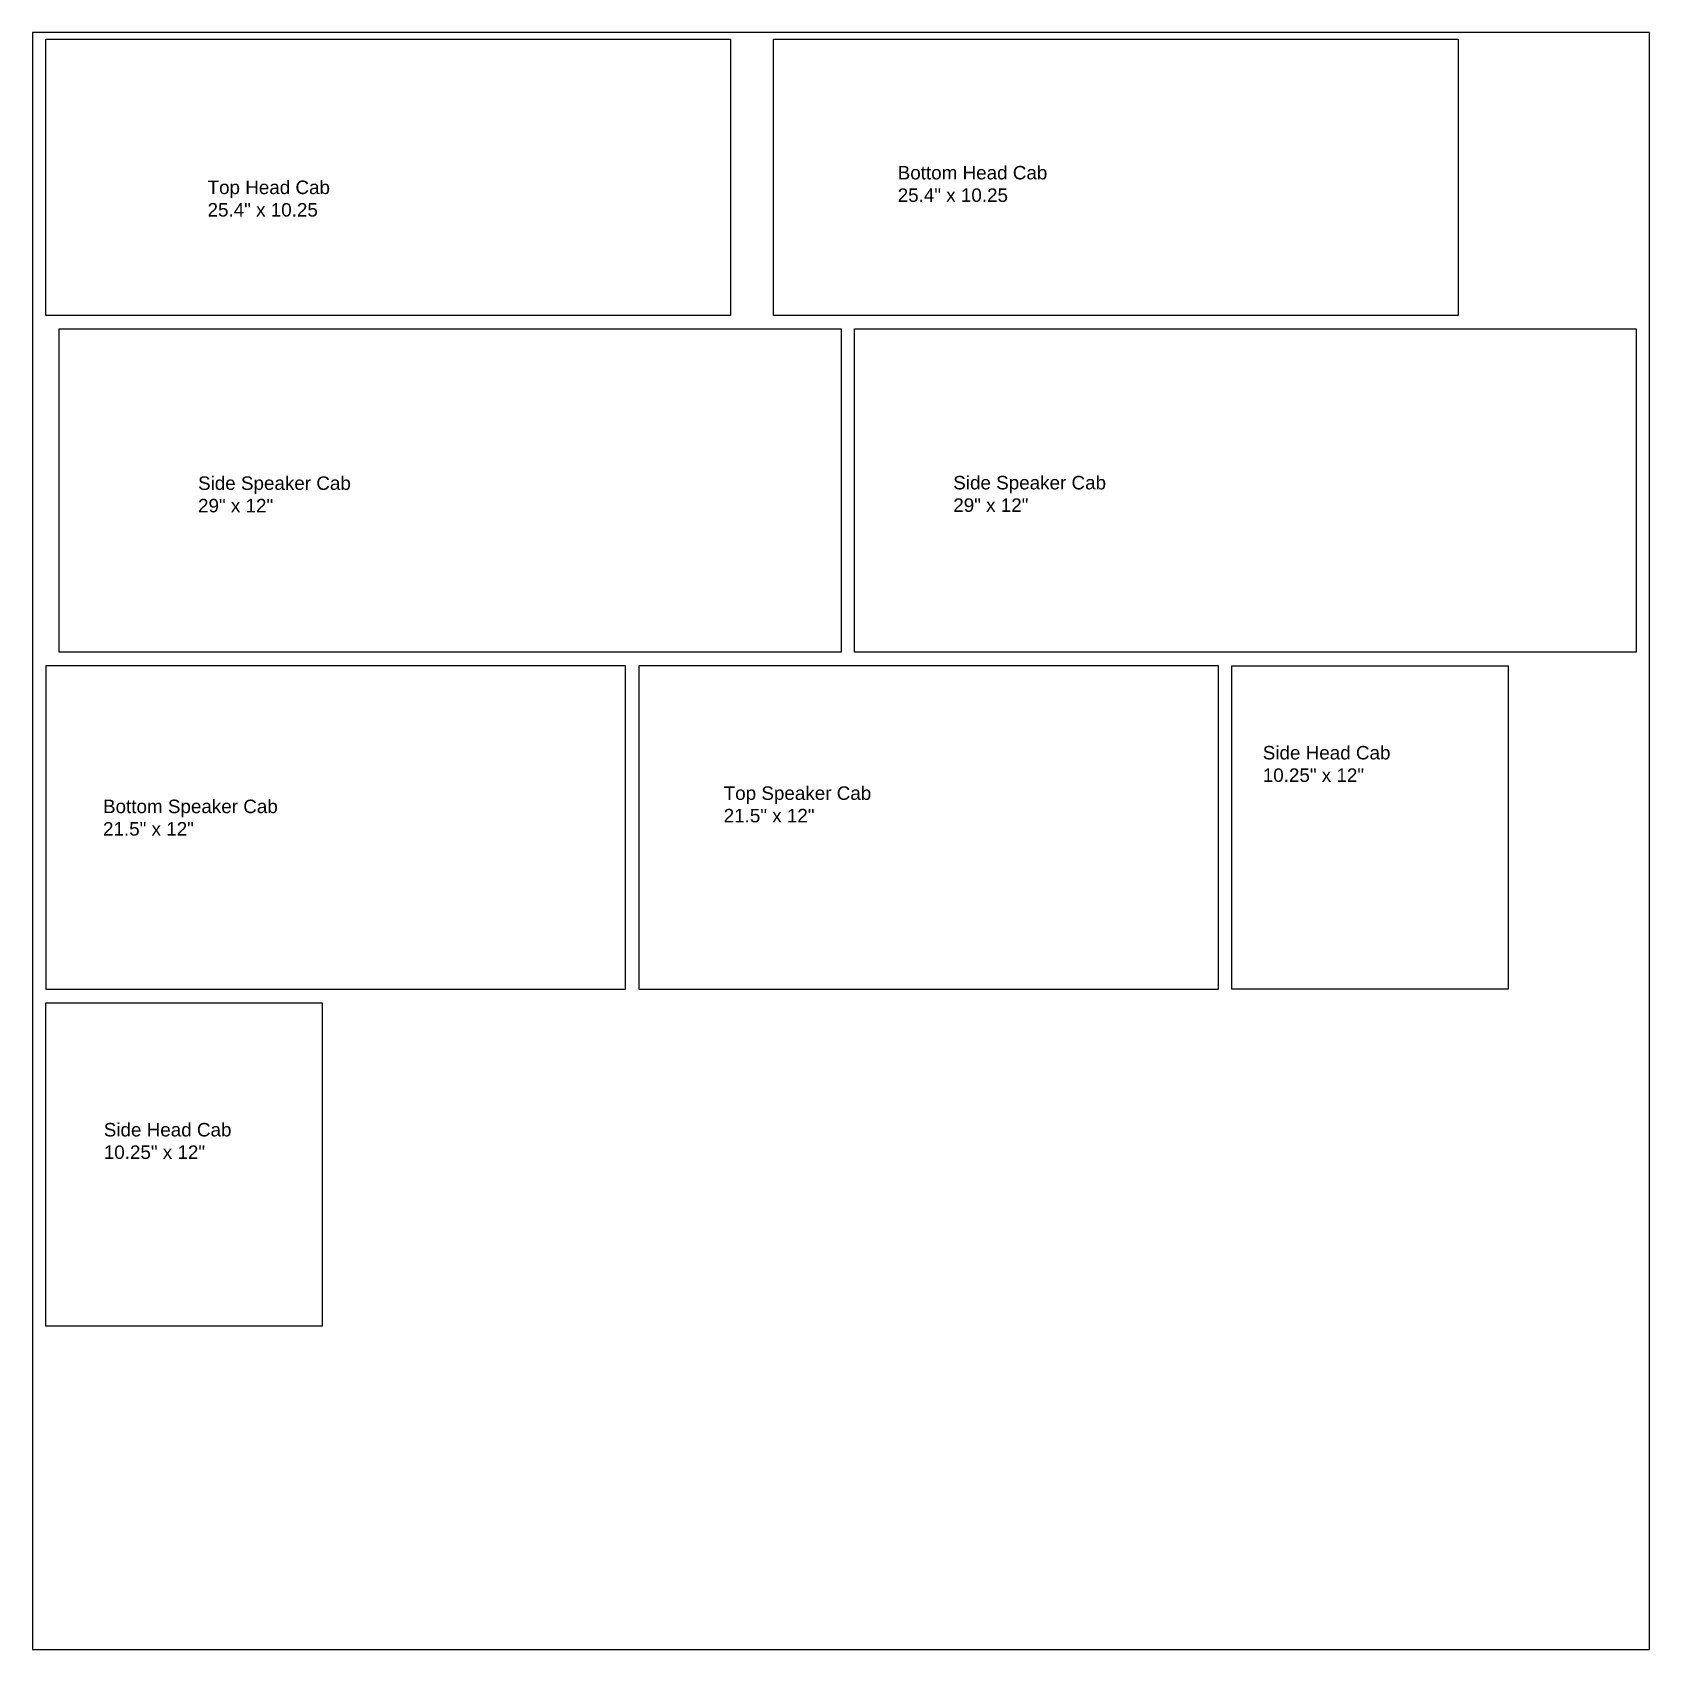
# Model space of a CAD drawing. Header units: inches. Extents: x 0 to 60, y 0 to 60.
import ezdxf

# ---------------------------------------------------------------- set-up
doc = ezdxf.new("R2010")
doc.units = ezdxf.units.IN
doc.header["$MEASUREMENT"] = 0
doc.styles.get("Standard").update_dxf_attribs({"font": 'Arial.ttf'})

msp = doc.modelspace()

# ---------------------------------------------------------------- linework, layer by layer
for points in [[(0, 0), (60, 0), (60, 60), (0, 60)], [(25.9, 59.75), (25.9, 49.5), (0.5, 49.5), (0.5, 59.75)], [(52.9, 59.75), (52.9, 49.5), (27.5, 49.5), (27.5, 59.75)], [(1, 49), (30, 49), (30, 37), (1, 37)], [(30.5, 49), (59.5, 49), (59.5, 37), (30.5, 37)], [(0.5, 24.5), (22, 24.5), (22, 36.5), (0.5, 36.5)], [(22.5, 24.5), (44, 24.5), (44, 36.5), (22.5, 36.5)], [(44.5, 36.5), (54.75, 36.5), (54.75, 24.5), (44.5, 24.5)], [(0.5, 24), (10.75, 24), (10.75, 12), (0.5, 12)]]:
    msp.add_lwpolyline(points, close=True)

# ---------------------------------------------------------------- texts
at = {"char_height": 0.5, "attachment_point": 1}
for s, insert in [('Bottom Head Cab\\P25.4" x 10.25', (32.103, 55.044)), ('Top Head Cab\\P25.4" x 10.25', (6.5, 54.5)), ('Side Speaker Cab\\P29" x 12"', (6.147, 43.526)), ('Side Speaker Cab\\P29" x 12"', (34.165, 43.544)), ('Side Head Cab\\P10.25" x 12"', (45.647, 33.526)), ('Top Speaker Cab\\P21.5" x 12"', (25.648, 32.026)), ('Bottom Speaker Cab\\P21.5" x 12"', (2.622, 31.534)), ('Side Head Cab\\P10.25" x 12"', (2.65, 19.539))]:
    msp.add_mtext_dynamic_manual_height_columns(s, width=17.5, gutter_width=1, heights=[0], dxfattribs=dict(at, insert=insert))

doc.saveas('drawing.dxf')
